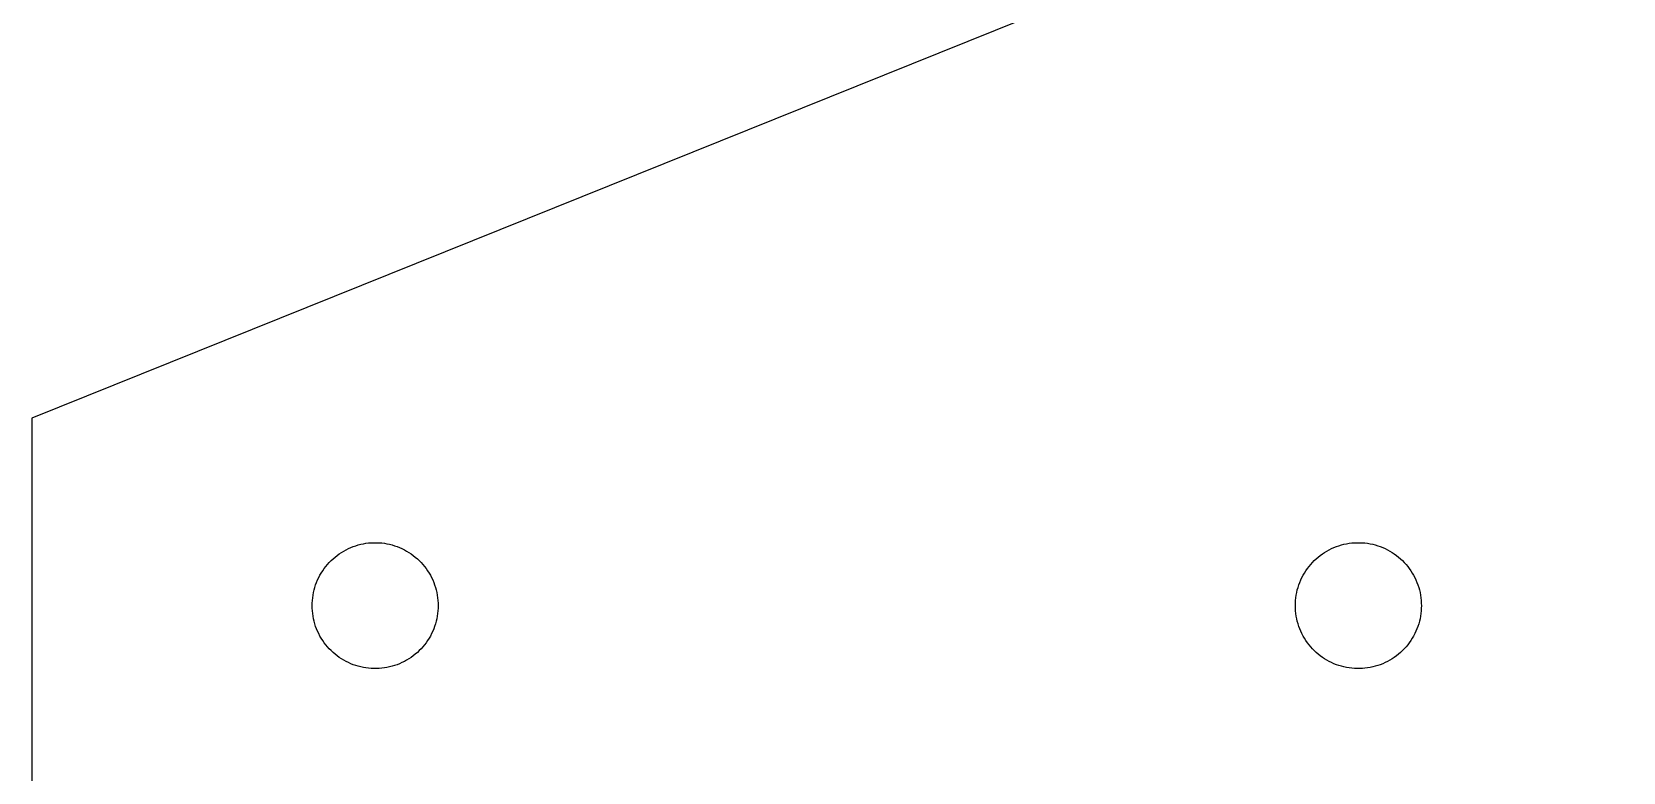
# Model space of a CAD drawing. Header units: metres. Extents: x -8.2 to 8.2, y -4.4 to 4.4.
# Drawn here: x -8.156 to -6.117, y 1.047 to 1.995 of the extents above; entities that cross this region are included whole.
import ezdxf

# ---------------------------------------------------------------- set-up
doc = ezdxf.new("R2010")
doc.units = ezdxf.units.M

msp = doc.modelspace()

# ---------------------------------------------------------------- linework, layer by layer
for p, q in [((-1.7194, 4.0903), (-8.1565, 1.5)), ((-8.1565, 1.5), (-8.1565, -1.5)), ((-7.7653, 1.3241), (-7.7626, 1.3261)), ((-7.7626, 1.3261), (-7.7598, 1.328)), ((-7.7598, 1.328), (-7.7569, 1.3297)), ((-7.7569, 1.3297), (-7.7539, 1.3314)), ((-7.7539, 1.3314), (-7.7509, 1.3329)), ((-7.7509, 1.3329), (-7.7478, 1.3342)), ((-7.7478, 1.3342), (-7.7447, 1.3355)), ((-7.7447, 1.3355), (-7.7415, 1.3366)), ((-7.7415, 1.3366), (-7.7382, 1.3376)), ((-7.7382, 1.3376), (-7.735, 1.3384)), ((-7.735, 1.3384), (-7.7317, 1.3391)), ((-7.7317, 1.3391), (-7.7283, 1.3397)), ((-7.7283, 1.3397), (-7.725, 1.3401)), ((-7.725, 1.3401), (-7.7216, 1.3404)), ((-7.7216, 1.3404), (-7.7182, 1.3405)), ((-7.7182, 1.3405), (-7.7148, 1.3405)), ((-7.7148, 1.3405), (-7.7115, 1.3404)), ((-7.7115, 1.3404), (-7.7081, 1.3401)), ((-7.7081, 1.3401), (-7.7047, 1.3397)), ((-7.7047, 1.3397), (-7.7014, 1.3391)), ((-7.7014, 1.3391), (-7.6981, 1.3384)), ((-7.6981, 1.3384), (-7.6948, 1.3376)), ((-7.6948, 1.3376), (-7.6916, 1.3366)), ((-7.6916, 1.3366), (-7.6884, 1.3355)), ((-7.6884, 1.3355), (-7.6853, 1.3342)), ((-7.6853, 1.3342), (-7.6822, 1.3329)), ((-7.6822, 1.3329), (-7.6791, 1.3314)), ((-7.6791, 1.3314), (-7.6762, 1.3297)), ((-7.6762, 1.3297), (-7.6733, 1.328)), ((-7.6733, 1.328), (-7.6705, 1.3261)), ((-7.6705, 1.3261), (-7.6677, 1.3241)), ((-6.5055, 1.3241), (-6.5027, 1.3261)), ((-6.5027, 1.3261), (-6.4999, 1.328)), ((-6.4999, 1.328), (-6.497, 1.3297)), ((-6.497, 1.3297), (-6.4941, 1.3314)), ((-6.4941, 1.3314), (-6.4911, 1.3329)), ((-6.4911, 1.3329), (-6.488, 1.3342)), ((-6.488, 1.3342), (-6.4848, 1.3355)), ((-6.4848, 1.3355), (-6.4816, 1.3366)), ((-6.4816, 1.3366), (-6.4784, 1.3376)), ((-6.4784, 1.3376), (-6.4751, 1.3384)), ((-6.4751, 1.3384), (-6.4718, 1.3391)), ((-6.4718, 1.3391), (-6.4685, 1.3397)), ((-6.4685, 1.3397), (-6.4651, 1.3401)), ((-6.4651, 1.3401), (-6.4618, 1.3404)), ((-6.4618, 1.3404), (-6.4584, 1.3405)), ((-6.4584, 1.3405), (-6.455, 1.3405)), ((-6.455, 1.3405), (-6.4516, 1.3404)), ((-6.4516, 1.3404), (-6.4483, 1.3401)), ((-6.4483, 1.3401), (-6.4449, 1.3397)), ((-6.4449, 1.3397), (-6.4416, 1.3391)), ((-6.4416, 1.3391), (-6.4383, 1.3384)), ((-6.4383, 1.3384), (-6.435, 1.3376)), ((-6.435, 1.3376), (-6.4318, 1.3366)), ((-6.4318, 1.3366), (-6.4286, 1.3355)), ((-6.4286, 1.3355), (-6.4254, 1.3342)), ((-6.4254, 1.3342), (-6.4223, 1.3329)), ((-6.4223, 1.3329), (-6.4193, 1.3314)), ((-6.4193, 1.3314), (-6.4163, 1.3297)), ((-6.4163, 1.3297), (-6.4134, 1.328)), ((-6.4134, 1.328), (-6.4106, 1.3261)), ((-6.4106, 1.3261), (-6.4079, 1.3241)), ((-7.7838, 1.3045), (-7.7818, 1.3073)), ((-7.7818, 1.3073), (-7.7798, 1.31)), ((-7.7798, 1.31), (-7.7776, 1.3126)), ((-7.7776, 1.3126), (-7.7754, 1.3151)), ((-7.7754, 1.3151), (-7.773, 1.3175)), ((-7.773, 1.3175), (-7.7705, 1.3198)), ((-7.7705, 1.3198), (-7.768, 1.322)), ((-7.768, 1.322), (-7.7653, 1.3241)), ((-7.6677, 1.3241), (-7.6651, 1.322)), ((-7.6651, 1.322), (-7.6625, 1.3198)), ((-7.6625, 1.3198), (-7.6601, 1.3175)), ((-7.6601, 1.3175), (-7.6577, 1.3151)), ((-7.6577, 1.3151), (-7.6554, 1.3126)), ((-7.6554, 1.3126), (-7.6533, 1.31)), ((-7.6533, 1.31), (-7.6512, 1.3073)), ((-7.6512, 1.3073), (-7.6493, 1.3045)), ((-6.5239, 1.3045), (-6.522, 1.3073)), ((-6.522, 1.3073), (-6.5199, 1.31)), ((-6.5199, 1.31), (-6.5178, 1.3126)), ((-6.5178, 1.3126), (-6.5155, 1.3151)), ((-6.5155, 1.3151), (-6.5132, 1.3175)), ((-6.5132, 1.3175), (-6.5107, 1.3198)), ((-6.5107, 1.3198), (-6.5081, 1.322)), ((-6.5081, 1.322), (-6.5055, 1.3241)), ((-6.4079, 1.3241), (-6.4052, 1.322)), ((-6.4052, 1.322), (-6.4027, 1.3198)), ((-6.4027, 1.3198), (-6.4002, 1.3175)), ((-6.4002, 1.3175), (-6.3979, 1.3151)), ((-6.3979, 1.3151), (-6.3956, 1.3126)), ((-6.3956, 1.3126), (-6.3934, 1.31)), ((-6.3934, 1.31), (-6.3914, 1.3073)), ((-6.3914, 1.3073), (-6.3895, 1.3045)), ((-7.7938, 1.2832), (-7.7928, 1.2864)), ((-7.7928, 1.2864), (-7.7916, 1.2895)), ((-7.7916, 1.2895), (-7.7903, 1.2927)), ((-7.7903, 1.2927), (-7.7888, 1.2957)), ((-7.7888, 1.2957), (-7.7873, 1.2987)), ((-7.7873, 1.2987), (-7.7856, 1.3016)), ((-7.7856, 1.3016), (-7.7838, 1.3045)), ((-7.6493, 1.3045), (-7.6475, 1.3016)), ((-7.6475, 1.3016), (-7.6458, 1.2987)), ((-7.6458, 1.2987), (-7.6442, 1.2957)), ((-7.6442, 1.2957), (-7.6428, 1.2927)), ((-7.6428, 1.2927), (-7.6415, 1.2895)), ((-7.6415, 1.2895), (-7.6403, 1.2864)), ((-7.6403, 1.2864), (-7.6393, 1.2832)), ((-6.5339, 1.2832), (-6.5329, 1.2864)), ((-6.5329, 1.2864), (-6.5317, 1.2895)), ((-6.5317, 1.2895), (-6.5304, 1.2927)), ((-6.5304, 1.2927), (-6.529, 1.2957)), ((-6.529, 1.2957), (-6.5274, 1.2987)), ((-6.5274, 1.2987), (-6.5257, 1.3016)), ((-6.5257, 1.3016), (-6.5239, 1.3045)), ((-6.3895, 1.3045), (-6.3876, 1.3016)), ((-6.3876, 1.3016), (-6.386, 1.2987)), ((-6.386, 1.2987), (-6.3844, 1.2957)), ((-6.3844, 1.2957), (-6.383, 1.2927)), ((-6.383, 1.2927), (-6.3816, 1.2895)), ((-6.3816, 1.2895), (-6.3805, 1.2864)), ((-6.3805, 1.2864), (-6.3794, 1.2832)), ((-7.7972, 1.2632), (-7.7969, 1.2666)), ((-7.7969, 1.2666), (-7.7966, 1.2699)), ((-7.7966, 1.2699), (-7.7961, 1.2733)), ((-7.7961, 1.2733), (-7.7955, 1.2766)), ((-7.7955, 1.2766), (-7.7947, 1.2799)), ((-7.7947, 1.2799), (-7.7938, 1.2832)), ((-7.6393, 1.2832), (-7.6383, 1.2799)), ((-7.6383, 1.2799), (-7.6376, 1.2766)), ((-7.6376, 1.2766), (-7.6369, 1.2733)), ((-7.6369, 1.2733), (-7.6365, 1.2699)), ((-7.6365, 1.2699), (-7.6361, 1.2666)), ((-7.6361, 1.2666), (-7.6359, 1.2632)), ((-6.5373, 1.2632), (-6.5371, 1.2666)), ((-6.5371, 1.2666), (-6.5368, 1.2699)), ((-6.5368, 1.2699), (-6.5363, 1.2733)), ((-6.5363, 1.2733), (-6.5356, 1.2766)), ((-6.5356, 1.2766), (-6.5349, 1.2799)), ((-6.5349, 1.2799), (-6.5339, 1.2832)), ((-6.3794, 1.2832), (-6.3785, 1.2799)), ((-6.3785, 1.2799), (-6.3777, 1.2766)), ((-6.3777, 1.2766), (-6.3771, 1.2733)), ((-6.3771, 1.2733), (-6.3766, 1.2699)), ((-6.3766, 1.2699), (-6.3763, 1.2666)), ((-6.3763, 1.2666), (-6.3761, 1.2632)), ((-7.7972, 1.2598), (-7.7972, 1.2632)), ((-7.7972, 1.2565), (-7.7972, 1.2598)), ((-7.7969, 1.2531), (-7.7972, 1.2565)), ((-7.7966, 1.2497), (-7.7969, 1.2531)), ((-7.7961, 1.2464), (-7.7966, 1.2497)), ((-7.7955, 1.2431), (-7.7961, 1.2464)), ((-7.6369, 1.2464), (-7.6376, 1.2431)), ((-7.6365, 1.2497), (-7.6369, 1.2464)), ((-7.6361, 1.2531), (-7.6365, 1.2497)), ((-7.6359, 1.2565), (-7.6361, 1.2531)), ((-7.6359, 1.2632), (-7.6358, 1.2598)), ((-7.6358, 1.2598), (-7.6359, 1.2565)), ((-6.5374, 1.2598), (-6.5373, 1.2632)), ((-6.5373, 1.2565), (-6.5374, 1.2598)), ((-6.5371, 1.2531), (-6.5373, 1.2565)), ((-6.5368, 1.2497), (-6.5371, 1.2531)), ((-6.5363, 1.2464), (-6.5368, 1.2497)), ((-6.5356, 1.2431), (-6.5363, 1.2464)), ((-6.3771, 1.2464), (-6.3777, 1.2431)), ((-6.3766, 1.2497), (-6.3771, 1.2464)), ((-6.3763, 1.2531), (-6.3766, 1.2497)), ((-6.3761, 1.2565), (-6.3763, 1.2531)), ((-6.3761, 1.2632), (-6.376, 1.2598)), ((-6.376, 1.2598), (-6.3761, 1.2565)), ((-7.7947, 1.2398), (-7.7955, 1.2431)), ((-7.7938, 1.2365), (-7.7947, 1.2398)), ((-7.7928, 1.2333), (-7.7938, 1.2365)), ((-7.7916, 1.2301), (-7.7928, 1.2333)), ((-7.7903, 1.227), (-7.7916, 1.2301)), ((-7.7888, 1.224), (-7.7903, 1.227)), ((-7.7873, 1.2209), (-7.7888, 1.224)), ((-7.6442, 1.224), (-7.6458, 1.2209)), ((-7.6428, 1.227), (-7.6442, 1.224)), ((-7.6415, 1.2301), (-7.6428, 1.227)), ((-7.6403, 1.2333), (-7.6415, 1.2301)), ((-7.6393, 1.2365), (-7.6403, 1.2333)), ((-7.6383, 1.2398), (-7.6393, 1.2365)), ((-7.6376, 1.2431), (-7.6383, 1.2398)), ((-6.5349, 1.2398), (-6.5356, 1.2431)), ((-6.5339, 1.2365), (-6.5349, 1.2398)), ((-6.5329, 1.2333), (-6.5339, 1.2365)), ((-6.5317, 1.2301), (-6.5329, 1.2333)), ((-6.5304, 1.227), (-6.5317, 1.2301)), ((-6.529, 1.224), (-6.5304, 1.227)), ((-6.5274, 1.2209), (-6.529, 1.224)), ((-6.3844, 1.224), (-6.386, 1.2209)), ((-6.383, 1.227), (-6.3844, 1.224)), ((-6.3816, 1.2301), (-6.383, 1.227)), ((-6.3805, 1.2333), (-6.3816, 1.2301)), ((-6.3794, 1.2365), (-6.3805, 1.2333)), ((-6.3785, 1.2398), (-6.3794, 1.2365)), ((-6.3777, 1.2431), (-6.3785, 1.2398)), ((-7.7856, 1.218), (-7.7873, 1.2209)), ((-7.7838, 1.2152), (-7.7856, 1.218)), ((-7.7818, 1.2124), (-7.7838, 1.2152)), ((-7.7798, 1.2097), (-7.7818, 1.2124)), ((-7.7776, 1.2071), (-7.7798, 1.2097)), ((-7.7754, 1.2046), (-7.7776, 1.2071)), ((-7.773, 1.2022), (-7.7754, 1.2046)), ((-7.6577, 1.2046), (-7.6601, 1.2022)), ((-7.6554, 1.2071), (-7.6577, 1.2046)), ((-7.6533, 1.2097), (-7.6554, 1.2071)), ((-7.6512, 1.2124), (-7.6533, 1.2097)), ((-7.6493, 1.2152), (-7.6512, 1.2124)), ((-7.6475, 1.218), (-7.6493, 1.2152)), ((-7.6458, 1.2209), (-7.6475, 1.218)), ((-6.5257, 1.218), (-6.5274, 1.2209)), ((-6.5239, 1.2152), (-6.5257, 1.218)), ((-6.522, 1.2124), (-6.5239, 1.2152)), ((-6.5199, 1.2097), (-6.522, 1.2124)), ((-6.5178, 1.2071), (-6.5199, 1.2097)), ((-6.5155, 1.2046), (-6.5178, 1.2071)), ((-6.5132, 1.2022), (-6.5155, 1.2046)), ((-6.3979, 1.2046), (-6.4002, 1.2022)), ((-6.3956, 1.2071), (-6.3979, 1.2046)), ((-6.3934, 1.2097), (-6.3956, 1.2071)), ((-6.3914, 1.2124), (-6.3934, 1.2097)), ((-6.3895, 1.2152), (-6.3914, 1.2124)), ((-6.3876, 1.218), (-6.3895, 1.2152)), ((-6.386, 1.2209), (-6.3876, 1.218)), ((-7.7705, 1.1999), (-7.773, 1.2022)), ((-7.768, 1.1977), (-7.7705, 1.1999)), ((-7.7653, 1.1955), (-7.768, 1.1977)), ((-7.7626, 1.1936), (-7.7653, 1.1955)), ((-7.7598, 1.1917), (-7.7626, 1.1936)), ((-7.7569, 1.1899), (-7.7598, 1.1917)), ((-7.7539, 1.1883), (-7.7569, 1.1899)), ((-7.7509, 1.1868), (-7.7539, 1.1883)), ((-7.7478, 1.1854), (-7.7509, 1.1868)), ((-7.7447, 1.1842), (-7.7478, 1.1854)), ((-7.7415, 1.1831), (-7.7447, 1.1842)), ((-7.7382, 1.1821), (-7.7415, 1.1831)), ((-7.6916, 1.1831), (-7.6948, 1.1821)), ((-7.6884, 1.1842), (-7.6916, 1.1831)), ((-7.6853, 1.1854), (-7.6884, 1.1842)), ((-7.6822, 1.1868), (-7.6853, 1.1854)), ((-7.6791, 1.1883), (-7.6822, 1.1868)), ((-7.6762, 1.1899), (-7.6791, 1.1883)), ((-7.6733, 1.1917), (-7.6762, 1.1899)), ((-7.6705, 1.1936), (-7.6733, 1.1917)), ((-7.6677, 1.1955), (-7.6705, 1.1936)), ((-7.6651, 1.1977), (-7.6677, 1.1955)), ((-7.6625, 1.1999), (-7.6651, 1.1977)), ((-7.6601, 1.2022), (-7.6625, 1.1999)), ((-6.5107, 1.1999), (-6.5132, 1.2022)), ((-6.5081, 1.1977), (-6.5107, 1.1999)), ((-6.5055, 1.1955), (-6.5081, 1.1977)), ((-6.5027, 1.1936), (-6.5055, 1.1955)), ((-6.4999, 1.1917), (-6.5027, 1.1936)), ((-6.497, 1.1899), (-6.4999, 1.1917)), ((-6.4941, 1.1883), (-6.497, 1.1899)), ((-6.4911, 1.1868), (-6.4941, 1.1883)), ((-6.488, 1.1854), (-6.4911, 1.1868)), ((-6.4848, 1.1842), (-6.488, 1.1854)), ((-6.4816, 1.1831), (-6.4848, 1.1842)), ((-6.4784, 1.1821), (-6.4816, 1.1831)), ((-6.4318, 1.1831), (-6.435, 1.1821)), ((-6.4286, 1.1842), (-6.4318, 1.1831)), ((-6.4254, 1.1854), (-6.4286, 1.1842)), ((-6.4223, 1.1868), (-6.4254, 1.1854)), ((-6.4193, 1.1883), (-6.4223, 1.1868)), ((-6.4163, 1.1899), (-6.4193, 1.1883)), ((-6.4134, 1.1917), (-6.4163, 1.1899)), ((-6.4106, 1.1936), (-6.4134, 1.1917)), ((-6.4079, 1.1955), (-6.4106, 1.1936)), ((-6.4052, 1.1977), (-6.4079, 1.1955)), ((-6.4027, 1.1999), (-6.4052, 1.1977)), ((-6.4002, 1.2022), (-6.4027, 1.1999)), ((-7.735, 1.1813), (-7.7382, 1.1821)), ((-7.7317, 1.1806), (-7.735, 1.1813)), ((-7.7283, 1.18), (-7.7317, 1.1806)), ((-7.725, 1.1796), (-7.7283, 1.18)), ((-7.7216, 1.1793), (-7.725, 1.1796)), ((-7.7182, 1.1791), (-7.7216, 1.1793)), ((-7.7148, 1.1791), (-7.7182, 1.1791)), ((-7.7115, 1.1793), (-7.7148, 1.1791)), ((-7.7081, 1.1796), (-7.7115, 1.1793)), ((-7.7047, 1.18), (-7.7081, 1.1796)), ((-7.7014, 1.1806), (-7.7047, 1.18)), ((-7.6981, 1.1813), (-7.7014, 1.1806)), ((-7.6948, 1.1821), (-7.6981, 1.1813)), ((-6.4751, 1.1813), (-6.4784, 1.1821)), ((-6.4718, 1.1806), (-6.4751, 1.1813)), ((-6.4685, 1.18), (-6.4718, 1.1806)), ((-6.4651, 1.1796), (-6.4685, 1.18)), ((-6.4618, 1.1793), (-6.4651, 1.1796)), ((-6.4584, 1.1791), (-6.4618, 1.1793)), ((-6.455, 1.1791), (-6.4584, 1.1791)), ((-6.4516, 1.1793), (-6.455, 1.1791)), ((-6.4483, 1.1796), (-6.4516, 1.1793)), ((-6.4449, 1.18), (-6.4483, 1.1796)), ((-6.4416, 1.1806), (-6.4449, 1.18)), ((-6.4383, 1.1813), (-6.4416, 1.1806)), ((-6.435, 1.1821), (-6.4383, 1.1813))]:
    msp.add_line(p, q)

doc.saveas('drawing.dxf')
